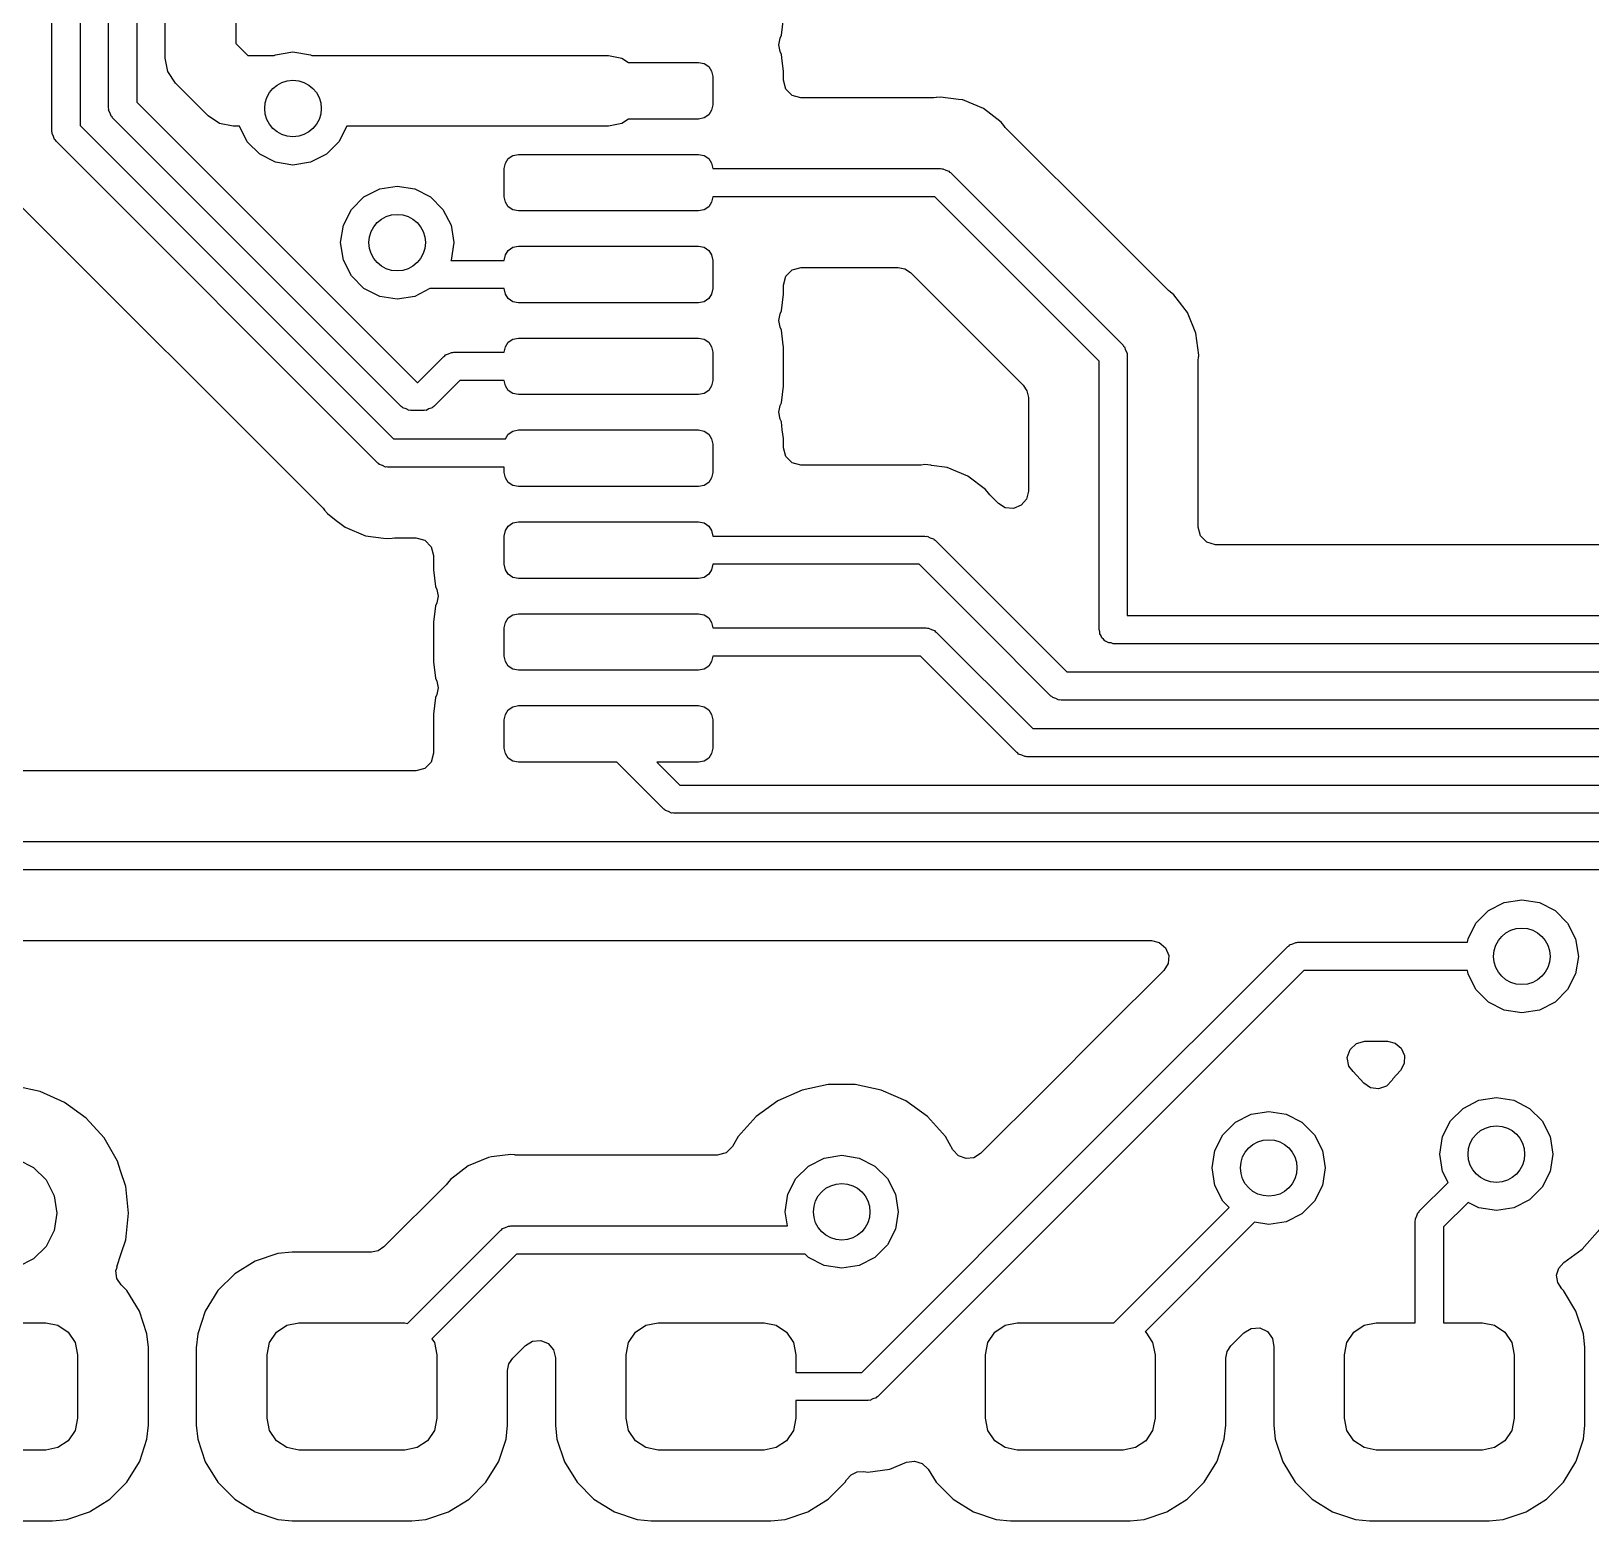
# Model space of a CAD drawing. Extents: x 41 to 271, y -133 to -23.
# Drawn here: x 154.96 to 165.99, y -73.09 to -62.55 of the extents above; entities that cross this region are included whole.
import ezdxf

# ---------------------------------------------------------------- set-up
doc = ezdxf.new("R2010")
doc.units = 0
doc.layers.add('BLACK', color=7, linetype='CONTINUOUS')

msp = doc.modelspace()

# ---------------------------------------------------------------- linework, layer by layer
at = {"layer": 'BLACK', "linetype": 'CONTINUOUS'}
for p, q in [((155.504, -63.0903), (155.504, -58.5022)), ((155.704, -58.5436), (155.704, -63.0489)), ((155.904, -62.738), (155.904, -58.73)), ((156.404, -58.858), (156.404, -62.6344)), ((155.104, -63.256), (155.104, -59.7297)), ((155.304, -59.69), (155.304, -63.2146)), ((160.263, -62.5758), (160.278, -62.4584)), ((156.404, -62.6344), (156.489, -62.719)), ((160.245, -62.644), (160.254, -62.5965)), ((160.254, -62.6915), (160.245, -62.644)), ((160.254, -62.5965), (160.263, -62.5758)), ((155.923, -62.8337), (155.904, -62.738)), ((156.489, -62.719), (156.676, -62.719)), ((156.676, -62.719), (156.686, -62.7138)), ((156.686, -62.7138), (156.809, -62.6942)), ((156.809, -62.6942), (156.933, -62.7138)), ((156.933, -62.7138), (156.943, -62.719)), ((156.943, -62.719), (159.04, -62.719)), ((159.04, -62.719), (159.136, -62.738)), ((159.136, -62.738), (159.183, -62.769)), ((160.263, -62.7122), (160.254, -62.6915)), ((160.269, -62.7561), (160.263, -62.7122)), ((160.278, -62.8296), (160.269, -62.7561)), ((155.977, -62.9148), (155.923, -62.8337)), ((159.183, -62.769), (159.678, -62.769)), ((159.678, -62.769), (159.716, -62.7766)), ((159.716, -62.7766), (159.749, -62.7983)), ((159.749, -62.7983), (159.77, -62.8307)), ((159.77, -62.8307), (159.778, -62.869)), ((159.778, -62.869), (159.778, -63.069)), ((160.278, -62.8945), (160.278, -62.8296)), ((156.208, -63.1458), (155.977, -62.9148)), ((160.295, -62.9565), (160.278, -62.8945)), ((160.34, -63.0019), (160.295, -62.9565)), ((155.506, -63.098), (155.504, -63.0903)), ((155.704, -63.0489), (157.687, -65.032)), ((159.778, -63.069), (159.77, -63.1073)), ((160.402, -63.0185), (160.34, -63.0019)), ((161.342, -63.0185), (160.402, -63.0185)), ((161.358, -63.0174), (161.342, -63.0185)), ((161.361, -63.017), (161.358, -63.0174)), ((161.389, -63.0133), (161.361, -63.017)), ((161.517, -63.0302), (161.389, -63.0133)), ((161.543, -63.0336), (161.517, -63.0302)), ((161.546, -63.034), (161.543, -63.0336)), ((161.692, -63.0945), (161.546, -63.034)), ((155.505, -63.106), (155.506, -63.098)), ((155.516, -63.1268), (155.505, -63.106)), ((155.523, -63.1491), (155.516, -63.1268)), ((155.53, -63.1538), (155.523, -63.1491)), ((155.533, -63.161), (155.53, -63.1538)), ((157.575, -65.2027), (155.533, -63.161)), ((156.289, -63.2), (156.208, -63.1458)), ((156.208, -63.1458), (156.208, -63.1458)), ((156.385, -63.219), (156.289, -63.2)), ((159.136, -63.2), (159.04, -63.219)), ((159.183, -63.169), (159.136, -63.2)), ((159.678, -63.169), (159.183, -63.169)), ((159.716, -63.1614), (159.678, -63.169)), ((159.749, -63.1397), (159.716, -63.1614)), ((159.77, -63.1073), (159.749, -63.1397)), ((161.817, -63.1907), (161.692, -63.0945)), ((161.837, -63.2158), (161.817, -63.1907)), ((155.106, -63.2637), (155.104, -63.256)), ((155.105, -63.2716), (155.106, -63.2637)), ((155.116, -63.2925), (155.105, -63.2716)), ((155.123, -63.3148), (155.116, -63.2925)), ((155.13, -63.3195), (155.123, -63.3148)), ((155.304, -63.2146), (157.521, -65.432)), ((156.43, -63.219), (156.385, -63.219)), ((156.486, -63.3293), (156.43, -63.219)), ((157.189, -63.219), (157.133, -63.3293)), ((159.04, -63.219), (157.189, -63.219)), ((161.847, -63.228), (161.837, -63.2158)), ((162.574, -63.955), (161.847, -63.228)), ((155.133, -63.3267), (155.13, -63.3195)), ((157.409, -65.6027), (155.133, -63.3267)), ((156.574, -63.4178), (156.486, -63.3293)), ((156.686, -63.4747), (156.574, -63.4178)), ((157.045, -63.4178), (156.933, -63.4747)), ((157.133, -63.3293), (157.045, -63.4178)), ((158.365, -63.4266), (158.403, -63.419)), ((158.403, -63.419), (159.678, -63.419)), ((159.678, -63.419), (159.716, -63.4266)), ((156.809, -63.4942), (156.686, -63.4747)), ((156.933, -63.4747), (156.809, -63.4942)), ((158.303, -63.519), (158.311, -63.4807)), ((158.303, -63.719), (158.303, -63.519)), ((158.311, -63.4807), (158.332, -63.4483)), ((158.332, -63.4483), (158.365, -63.4266)), ((159.716, -63.4266), (159.749, -63.4483)), ((159.749, -63.4483), (159.77, -63.4807)), ((159.77, -63.4807), (159.778, -63.519)), ((159.778, -63.519), (161.389, -63.519)), ((161.389, -63.519), (161.397, -63.5215)), ((161.397, -63.5215), (161.405, -63.5202)), ((161.405, -63.5202), (161.426, -63.5309)), ((161.426, -63.5309), (161.448, -63.5381)), ((157.423, -63.6631), (157.546, -63.6435)), ((157.546, -63.6435), (157.67, -63.6631)), ((161.448, -63.5381), (161.453, -63.5446)), ((161.453, -63.5446), (161.46, -63.5483)), ((161.46, -63.5483), (162.231, -64.3193)), ((154.813, -63.7142), (157.022, -65.923)), ((157.223, -63.8084), (157.311, -63.7199)), ((157.311, -63.7199), (157.423, -63.6631)), ((157.67, -63.6631), (157.782, -63.7199)), ((157.782, -63.7199), (157.87, -63.8084)), ((158.311, -63.7573), (158.303, -63.719)), ((159.778, -63.719), (159.77, -63.7573)), ((161.348, -63.719), (159.778, -63.719)), ((162.089, -64.4607), (161.348, -63.719)), ((157.166, -63.9199), (157.223, -63.8084)), ((157.87, -63.8084), (157.927, -63.9199)), ((158.332, -63.7897), (158.311, -63.7573)), ((158.365, -63.8114), (158.332, -63.7897)), ((158.403, -63.819), (158.365, -63.8114)), ((159.678, -63.819), (158.403, -63.819)), ((159.716, -63.8114), (159.678, -63.819)), ((159.749, -63.7897), (159.716, -63.8114)), ((159.77, -63.7573), (159.749, -63.7897)), ((157.146, -64.0435), (157.166, -63.9199)), ((157.927, -63.9199), (157.946, -64.0435)), ((163.001, -64.3818), (162.574, -63.955)), ((162.574, -63.955), (162.574, -63.955)), ((157.166, -64.1671), (157.146, -64.0435)), ((157.946, -64.0435), (157.927, -64.1671)), ((158.332, -64.0983), (158.365, -64.0766)), ((158.365, -64.0766), (158.403, -64.069)), ((158.403, -64.069), (159.678, -64.069)), ((159.678, -64.069), (159.716, -64.0766)), ((159.716, -64.0766), (159.749, -64.0983)), ((157.223, -64.2786), (157.166, -64.1671)), ((157.927, -64.1671), (157.926, -64.169)), ((157.926, -64.169), (158.303, -64.169)), ((158.303, -64.169), (158.311, -64.1307)), ((158.311, -64.1307), (158.332, -64.0983)), ((159.749, -64.0983), (159.77, -64.1307)), ((159.77, -64.1307), (159.778, -64.169)), ((159.778, -64.169), (159.778, -64.369)), ((157.311, -64.3671), (157.223, -64.2786)), ((160.278, -64.3435), (160.295, -64.2815)), ((160.295, -64.2815), (160.34, -64.2361)), ((160.34, -64.2361), (160.403, -64.2195)), ((160.403, -64.2195), (161.089, -64.2195)), ((161.089, -64.2195), (161.136, -64.2289)), ((161.136, -64.2289), (161.177, -64.2558)), ((161.177, -64.2558), (161.69, -64.7693)), ((157.423, -64.424), (157.311, -64.3671)), ((157.778, -64.369), (157.67, -64.424)), ((158.303, -64.369), (157.778, -64.369)), ((158.311, -64.4073), (158.303, -64.369)), ((158.332, -64.4397), (158.311, -64.4073)), ((159.77, -64.4073), (159.749, -64.4397)), ((159.778, -64.369), (159.77, -64.4073)), ((160.263, -64.5258), (160.278, -64.4084)), ((160.278, -64.4084), (160.278, -64.3435)), ((162.231, -64.3193), (162.231, -64.3193)), ((162.231, -64.3193), (162.681, -64.7693)), ((163.013, -64.3925), (163.001, -64.3818)), ((163.038, -64.4117), (163.013, -64.3925)), ((163.118, -64.5162), (163.038, -64.4117)), ((157.546, -64.4435), (157.423, -64.424)), ((157.67, -64.424), (157.546, -64.4435)), ((158.365, -64.4614), (158.332, -64.4397)), ((158.403, -64.469), (158.365, -64.4614)), ((159.678, -64.469), (158.403, -64.469)), ((159.716, -64.4614), (159.678, -64.469)), ((159.749, -64.4397), (159.716, -64.4614)), ((160.254, -64.5465), (160.263, -64.5258)), ((162.51, -64.8814), (162.089, -64.4607)), ((162.089, -64.4607), (162.089, -64.4607)), ((163.126, -64.5258), (163.118, -64.5162)), ((163.118, -64.5162), (163.118, -64.5162)), ((163.135, -64.5372), (163.126, -64.5258)), ((160.245, -64.594), (160.254, -64.5465)), ((160.254, -64.6414), (160.245, -64.594)), ((163.195, -64.6832), (163.135, -64.5372)), ((158.311, -64.7807), (158.332, -64.7483)), ((158.332, -64.7483), (158.365, -64.7266)), ((158.365, -64.7266), (158.403, -64.719)), ((158.403, -64.719), (159.678, -64.719)), ((159.678, -64.719), (159.716, -64.7266)), ((159.716, -64.7266), (159.749, -64.7483)), ((159.749, -64.7483), (159.77, -64.7807)), ((160.263, -64.6622), (160.254, -64.6414)), ((160.263, -64.6631), (160.263, -64.6622)), ((160.277, -64.7693), (160.263, -64.6631)), ((163.216, -64.84), (163.195, -64.6832)), ((157.693, -65.032), (157.876, -64.8483)), ((157.876, -64.8483), (157.883, -64.8446)), ((157.883, -64.8446), (157.888, -64.8381)), ((157.888, -64.8381), (157.91, -64.8309)), ((157.91, -64.8309), (157.931, -64.8202)), ((157.931, -64.8202), (157.939, -64.8215)), ((157.939, -64.8215), (157.947, -64.819)), ((157.947, -64.819), (158.303, -64.819)), ((158.303, -64.819), (158.311, -64.7807)), ((159.77, -64.7807), (159.778, -64.819)), ((159.778, -64.819), (159.778, -65.019)), ((160.278, -64.7796), (160.277, -64.7693)), ((160.278, -65.0584), (160.278, -64.7796)), ((161.69, -64.7693), (161.69, -64.7693)), ((161.69, -64.7693), (161.973, -65.0524)), ((162.681, -64.7693), (162.684, -64.7765)), ((162.684, -64.7765), (162.691, -64.7812)), ((162.691, -64.7812), (162.698, -64.8035)), ((162.698, -64.8035), (162.709, -64.8244)), ((162.709, -64.8244), (162.708, -64.8323)), ((162.708, -64.8323), (162.71, -64.84)), ((162.71, -64.84), (162.71, -66.6808)), ((163.213, -64.8619), (163.216, -64.84)), ((162.51, -66.7808), (162.51, -64.8814)), ((163.21, -64.8875), (163.212, -64.8713)), ((163.21, -66.0563), (163.21, -64.8875)), ((163.212, -64.8713), (163.213, -64.8619)), ((157.687, -65.032), (157.693, -65.032)), ((157.988, -65.019), (157.805, -65.2027)), ((158.303, -65.019), (157.988, -65.019)), ((158.311, -65.0573), (158.303, -65.019)), ((158.332, -65.0897), (158.311, -65.0573)), ((159.77, -65.0573), (159.749, -65.0897)), ((159.778, -65.019), (159.77, -65.0573)), ((160.263, -65.1758), (160.278, -65.0584)), ((161.973, -65.0524), (162, -65.0926)), ((158.365, -65.1114), (158.332, -65.0897)), ((158.403, -65.119), (158.365, -65.1114)), ((159.678, -65.119), (158.403, -65.119)), ((159.716, -65.1114), (159.678, -65.119)), ((159.749, -65.0897), (159.716, -65.1114)), ((160.254, -65.1965), (160.263, -65.1758)), ((162, -65.0926), (162.01, -65.1401)), ((162.01, -65.1401), (162.01, -65.8009)), ((157.582, -65.2064), (157.575, -65.2027)), ((157.587, -65.2129), (157.582, -65.2064)), ((157.609, -65.2201), (157.587, -65.2129)), ((157.63, -65.2308), (157.609, -65.2201)), ((157.638, -65.2295), (157.63, -65.2308)), ((157.646, -65.232), (157.638, -65.2295)), ((157.734, -65.232), (157.646, -65.232)), ((157.742, -65.2295), (157.734, -65.232)), ((157.75, -65.2308), (157.742, -65.2295)), ((157.771, -65.2201), (157.75, -65.2308)), ((157.793, -65.2129), (157.771, -65.2201)), ((157.798, -65.2064), (157.793, -65.2129)), ((157.805, -65.2027), (157.798, -65.2064)), ((160.245, -65.244), (160.254, -65.1965)), ((160.254, -65.2915), (160.245, -65.244)), ((160.263, -65.3122), (160.254, -65.2915)), ((158.311, -65.4307), (158.332, -65.3983)), ((158.332, -65.3983), (158.365, -65.3766)), ((158.365, -65.3766), (158.403, -65.369)), ((158.403, -65.369), (159.678, -65.369)), ((159.678, -65.369), (159.716, -65.3766)), ((159.716, -65.3766), (159.749, -65.3983)), ((159.749, -65.3983), (159.77, -65.4307)), ((160.27, -65.367), (160.263, -65.3122)), ((160.278, -65.4296), (160.27, -65.367)), ((157.521, -65.432), (158.31, -65.432)), ((158.31, -65.432), (158.311, -65.4307)), ((159.77, -65.4307), (159.778, -65.469)), ((159.778, -65.469), (159.778, -65.669)), ((160.278, -65.4945), (160.278, -65.4296)), ((160.295, -65.5565), (160.278, -65.4945)), ((157.416, -65.6064), (157.409, -65.6027)), ((157.421, -65.6129), (157.416, -65.6064)), ((157.443, -65.6201), (157.421, -65.6129)), ((157.464, -65.6308), (157.443, -65.6201)), ((157.472, -65.6295), (157.464, -65.6308)), ((157.48, -65.632), (157.472, -65.6295)), ((160.34, -65.6019), (160.295, -65.5565)), ((160.402, -65.6185), (160.34, -65.6019)), ((161.232, -65.6185), (160.402, -65.6185)), ((161.248, -65.6174), (161.232, -65.6185)), ((161.251, -65.617), (161.248, -65.6174)), ((161.279, -65.6133), (161.251, -65.617)), ((161.32, -65.6188), (161.279, -65.6133)), ((161.326, -65.6195), (161.32, -65.6188)), ((161.436, -65.634), (161.326, -65.6195)), ((158.303, -65.632), (157.48, -65.632)), ((158.303, -65.669), (158.303, -65.632)), ((158.311, -65.7073), (158.303, -65.669)), ((158.332, -65.7397), (158.311, -65.7073)), ((158.365, -65.7614), (158.332, -65.7397)), ((159.749, -65.7397), (159.716, -65.7614)), ((159.77, -65.7073), (159.749, -65.7397)), ((159.778, -65.669), (159.77, -65.7073)), ((161.582, -65.6945), (161.436, -65.634)), ((161.707, -65.7907), (161.582, -65.6945)), ((158.403, -65.769), (158.365, -65.7614)), ((159.678, -65.769), (158.403, -65.769)), ((159.716, -65.7614), (159.678, -65.769)), ((161.727, -65.8158), (161.707, -65.7907)), ((161.737, -65.828), (161.727, -65.8158)), ((161.798, -65.8886), (161.737, -65.828)), ((162.01, -65.8009), (161.996, -65.8572)), ((157.022, -65.923), (157.032, -65.9352)), ((157.032, -65.9352), (157.052, -65.9603)), ((157.052, -65.9603), (157.127, -66.018)), ((161.847, -65.9188), (161.798, -65.8886)), ((161.905, -65.9234), (161.847, -65.9188)), ((161.958, -65.9012), (161.905, -65.9234)), ((161.996, -65.8572), (161.958, -65.9012)), ((157.127, -66.018), (157.127, -66.018)), ((157.127, -66.018), (157.131, -66.0215)), ((157.131, -66.0215), (157.177, -66.0565)), ((157.177, -66.0565), (157.323, -66.117)), ((158.311, -66.0807), (158.332, -66.0483)), ((158.332, -66.0483), (158.365, -66.0266)), ((158.365, -66.0266), (158.403, -66.019)), ((158.403, -66.019), (159.678, -66.019)), ((159.678, -66.019), (159.716, -66.0266)), ((159.716, -66.0266), (159.749, -66.0483)), ((159.749, -66.0483), (159.77, -66.0807)), ((163.227, -66.1183), (163.21, -66.0563)), ((157.323, -66.117), (157.449, -66.1336)), ((157.449, -66.1336), (157.48, -66.1377)), ((157.48, -66.1377), (157.511, -66.1336)), ((157.48, -66.1377), (157.48, -66.1377)), ((157.48, -66.1377), (157.48, -66.1377)), ((157.511, -66.1336), (157.527, -66.1325)), ((157.527, -66.1325), (157.679, -66.1325)), ((157.679, -66.1325), (157.741, -66.1491)), ((157.741, -66.1491), (157.786, -66.1945)), ((158.303, -66.119), (158.311, -66.0807)), ((158.303, -66.319), (158.303, -66.119)), ((159.77, -66.0807), (159.778, -66.119)), ((159.778, -66.119), (161.279, -66.119)), ((161.279, -66.119), (161.287, -66.1215)), ((161.287, -66.1215), (161.295, -66.1202)), ((161.295, -66.1202), (161.316, -66.1309)), ((161.316, -66.1309), (161.338, -66.1381)), ((161.338, -66.1381), (161.343, -66.1446)), ((161.343, -66.1446), (161.35, -66.1483)), ((161.35, -66.1483), (161.801, -66.5993)), ((163.272, -66.1637), (163.227, -66.1183)), ((163.334, -66.1803), (163.272, -66.1637)), ((171.726, -66.1803), (163.334, -66.1803)), ((157.786, -66.1945), (157.803, -66.2565)), ((157.803, -66.2565), (157.803, -66.3584)), ((157.803, -66.3584), (157.818, -66.4758)), ((158.311, -66.3573), (158.303, -66.319)), ((158.332, -66.3897), (158.311, -66.3573)), ((158.365, -66.4114), (158.332, -66.3897)), ((159.749, -66.3897), (159.716, -66.4114)), ((159.77, -66.3573), (159.749, -66.3897)), ((159.778, -66.319), (159.77, -66.3573)), ((161.238, -66.319), (159.778, -66.319)), ((161.659, -66.7407), (161.238, -66.319)), ((157.818, -66.4758), (157.827, -66.4965)), ((157.827, -66.4965), (157.836, -66.544)), ((158.403, -66.419), (158.365, -66.4114)), ((159.678, -66.419), (158.403, -66.419)), ((159.716, -66.4114), (159.678, -66.419)), ((157.818, -66.6122), (157.802, -66.7296)), ((157.827, -66.5914), (157.818, -66.6122)), ((157.836, -66.544), (157.827, -66.5914)), ((161.801, -66.5993), (161.801, -66.5993)), ((161.801, -66.5993), (162.282, -67.0808)), ((157.802, -66.7296), (157.802, -67.0084)), ((158.303, -66.769), (158.311, -66.7307)), ((158.311, -66.7307), (158.332, -66.6983)), ((158.332, -66.6983), (158.365, -66.6766)), ((158.365, -66.6766), (158.403, -66.669)), ((158.403, -66.669), (159.678, -66.669)), ((159.678, -66.669), (159.716, -66.6766)), ((159.716, -66.6766), (159.749, -66.6983)), ((159.749, -66.6983), (159.77, -66.7307)), ((159.77, -66.7307), (159.778, -66.769)), ((162.71, -66.6808), (171.985, -66.6808)), ((158.303, -66.969), (158.303, -66.769)), ((159.778, -66.769), (161.288, -66.769)), ((161.288, -66.769), (161.296, -66.7715)), ((161.296, -66.7715), (161.304, -66.7702)), ((161.304, -66.7702), (161.325, -66.7809)), ((161.325, -66.7809), (161.347, -66.7881)), ((161.347, -66.7881), (161.352, -66.7946)), ((161.352, -66.7946), (161.359, -66.7983)), ((161.359, -66.7983), (162.041, -67.4808)), ((162.17, -67.2515), (161.659, -66.7407)), ((161.659, -66.7407), (161.659, -66.7407)), ((162.515, -66.7958), (162.51, -66.7808)), ((162.515, -66.8117), (162.515, -66.7958)), ((162.524, -66.8245), (162.515, -66.8117)), ((162.529, -66.8396), (162.524, -66.8245)), ((162.542, -66.8489), (162.529, -66.8396)), ((162.551, -66.8617), (162.542, -66.8489)), ((162.566, -66.8666), (162.551, -66.8617)), ((162.579, -66.8759), (162.566, -66.8666)), ((162.595, -66.8759), (162.579, -66.8759)), ((162.61, -66.8808), (162.595, -66.8759)), ((172.026, -66.8808), (162.61, -66.8808)), ((157.802, -67.0084), (157.818, -67.1258)), ((158.311, -67.0073), (158.303, -66.969)), ((158.332, -67.0397), (158.311, -67.0073)), ((158.365, -67.0614), (158.332, -67.0397)), ((158.403, -67.069), (158.365, -67.0614)), ((159.716, -67.0614), (159.678, -67.069)), ((159.749, -67.0397), (159.716, -67.0614)), ((159.77, -67.0073), (159.749, -67.0397)), ((159.778, -66.969), (159.77, -67.0073)), ((161.247, -66.969), (159.778, -66.969)), ((161.929, -67.6515), (161.247, -66.969)), ((157.818, -67.1258), (157.827, -67.1465)), ((157.827, -67.1465), (157.836, -67.194)), ((159.678, -67.069), (158.403, -67.069)), ((162.282, -67.0808), (167.08, -67.0808)), ((157.818, -67.2622), (157.802, -67.3796)), ((157.827, -67.2415), (157.818, -67.2622)), ((157.836, -67.194), (157.827, -67.2415)), ((162.177, -67.2552), (162.17, -67.2515)), ((162.182, -67.2617), (162.177, -67.2552)), ((162.204, -67.2689), (162.182, -67.2617)), ((162.225, -67.2796), (162.204, -67.2689)), ((162.233, -67.2783), (162.225, -67.2796)), ((162.241, -67.2808), (162.233, -67.2783)), ((167.08, -67.2808), (162.241, -67.2808)), ((157.802, -67.3796), (157.803, -67.6563)), ((158.303, -67.419), (158.311, -67.3807)), ((158.311, -67.3807), (158.332, -67.3483)), ((158.332, -67.3483), (158.365, -67.3266)), ((158.365, -67.3266), (158.403, -67.319)), ((158.403, -67.319), (159.678, -67.319)), ((159.678, -67.319), (159.716, -67.3266)), ((159.716, -67.3266), (159.749, -67.3483)), ((159.749, -67.3483), (159.77, -67.3807)), ((159.77, -67.3807), (159.778, -67.419)), ((158.303, -67.619), (158.303, -67.419)), ((159.778, -67.419), (159.778, -67.619)), ((162.041, -67.4808), (169.59, -67.4808)), ((157.786, -67.7183), (157.741, -67.7637)), ((157.803, -67.6563), (157.786, -67.7183)), ((158.311, -67.6573), (158.303, -67.619)), ((158.332, -67.6897), (158.311, -67.6573)), ((158.365, -67.7114), (158.332, -67.6897)), ((158.403, -67.719), (158.365, -67.7114)), ((159.099, -67.719), (158.403, -67.719)), ((159.432, -68.0515), (159.099, -67.719)), ((159.678, -67.719), (159.382, -67.719)), ((159.382, -67.719), (159.544, -67.8808)), ((159.716, -67.7114), (159.678, -67.719)), ((159.749, -67.6897), (159.716, -67.7114)), ((159.77, -67.6573), (159.749, -67.6897)), ((159.778, -67.619), (159.77, -67.6573)), ((161.936, -67.6552), (161.929, -67.6515)), ((161.941, -67.6617), (161.936, -67.6552)), ((161.963, -67.6689), (161.941, -67.6617)), ((161.984, -67.6796), (161.963, -67.6689)), ((161.992, -67.6783), (161.984, -67.6796)), ((162, -67.6808), (161.992, -67.6783)), ((169.59, -67.6808), (162, -67.6808)), ((157.679, -67.7803), (154.677, -67.7803)), ((157.741, -67.7637), (157.679, -67.7803)), ((159.544, -67.8808), (163.3, -67.8808)), ((163.3, -67.8808), (172.482, -67.8808)), ((159.439, -68.0552), (159.432, -68.0515)), ((159.444, -68.0617), (159.439, -68.0552)), ((159.466, -68.0689), (159.444, -68.0617)), ((159.487, -68.0796), (159.466, -68.0689)), ((159.495, -68.0783), (159.487, -68.0796)), ((159.502, -68.0808), (159.495, -68.0783)), ((163.3, -68.0808), (159.502, -68.0808)), ((172.524, -68.0808), (163.3, -68.0808)), ((149.531, -68.2808), (172.648, -68.2808)), ((172.689, -68.4808), (149.289, -68.4808)), ((165.265, -68.7692), (165.376, -68.7124)), ((165.376, -68.7124), (165.5, -68.6928)), ((165.5, -68.6928), (165.624, -68.7124)), ((165.624, -68.7124), (165.735, -68.7692)), ((165.176, -68.8577), (165.265, -68.7692)), ((165.735, -68.7692), (165.824, -68.8577)), ((165.12, -68.9692), (165.176, -68.8577)), ((165.824, -68.8577), (165.88, -68.9692)), ((149.337, -68.9813), (162.88, -68.9813)), ((162.479, -70.3893), (163.846, -69.0221)), ((162.88, -68.9813), (162.936, -68.9948)), ((162.936, -68.9948), (162.98, -69.0324)), ((162.98, -69.0324), (163.003, -69.0859)), ((163.846, -69.0221), (163.854, -69.0184)), ((163.854, -69.0184), (163.858, -69.0119)), ((163.858, -69.0119), (163.881, -69.0047)), ((163.881, -69.0047), (163.902, -68.994)), ((163.902, -68.994), (163.91, -68.9953)), ((163.91, -68.9953), (163.917, -68.9928)), ((163.917, -68.9928), (165.116, -68.9928)), ((165.116, -68.9928), (165.12, -68.9692)), ((165.88, -68.9692), (165.9, -69.0928)), ((162.998, -69.1436), (162.968, -69.193)), ((163.003, -69.0859), (162.998, -69.1436)), ((165.9, -69.0928), (165.88, -69.2164)), ((162.968, -69.193), (162.549, -69.6116)), ((163.959, -69.1928), (162.621, -70.5307)), ((165.116, -69.1928), (163.959, -69.1928)), ((165.12, -69.2164), (165.116, -69.1928)), ((165.176, -69.3279), (165.12, -69.2164)), ((165.88, -69.2164), (165.824, -69.3279)), ((165.265, -69.4164), (165.176, -69.3279)), ((165.824, -69.3279), (165.735, -69.4164)), ((165.376, -69.4732), (165.265, -69.4164)), ((165.5, -69.4928), (165.376, -69.4732)), ((165.624, -69.4732), (165.5, -69.4928)), ((165.735, -69.4164), (165.624, -69.4732)), ((162.549, -69.6116), (162.136, -70.025)), ((164.285, -69.7509), (164.33, -69.7087)), ((164.33, -69.7087), (164.389, -69.6933)), ((164.389, -69.6933), (164.549, -69.6933)), ((164.549, -69.6933), (164.604, -69.7062)), ((164.604, -69.7062), (164.647, -69.7423)), ((164.266, -69.8095), (164.285, -69.7509)), ((164.277, -69.8701), (164.266, -69.8095)), ((164.647, -69.7423), (164.671, -69.7941)), ((164.671, -69.7941), (164.668, -69.8507)), ((164.308, -69.9069), (164.277, -69.8701)), ((164.307, -69.9074), (164.308, -69.9069)), ((164.382, -69.9907), (164.307, -69.9074)), ((164.641, -69.9003), (164.587, -69.9596)), ((164.668, -69.8507), (164.641, -69.9003)), ((155.02, -70.0489), (154.835, -70.0095)), ((160.41, -70.0389), (160.237, -70.1158)), ((160.595, -69.9995), (160.41, -70.0389)), ((160.785, -69.9995), (160.595, -69.9995)), ((160.595, -69.9995), (160.595, -69.9995)), ((160.97, -70.0389), (160.785, -69.9995)), ((160.785, -69.9995), (160.785, -69.9995)), ((161.143, -70.1158), (160.97, -70.0389)), ((162.136, -70.025), (161.672, -70.4884)), ((162.136, -70.025), (162.136, -70.025)), ((164.43, -70.0235), (164.382, -69.9907)), ((164.487, -70.031), (164.43, -70.0235)), ((164.542, -70.0117), (164.487, -70.031)), ((164.582, -69.9697), (164.542, -70.0117)), ((164.587, -69.9596), (164.582, -69.9697)), ((155.193, -70.1258), (155.02, -70.0489)), ((155.346, -70.2371), (155.193, -70.1258)), ((160.237, -70.1158), (160.084, -70.2271)), ((161.296, -70.2271), (161.143, -70.1158)), ((165.085, -70.1682), (165.196, -70.1114)), ((165.196, -70.1114), (165.32, -70.0918)), ((165.32, -70.0918), (165.444, -70.1114)), ((165.444, -70.1114), (165.555, -70.1682)), ((155.473, -70.3778), (155.346, -70.2371)), ((160.084, -70.2271), (159.957, -70.3678)), ((161.423, -70.3678), (161.296, -70.2271)), ((163.475, -70.2664), (163.586, -70.2096)), ((163.586, -70.2096), (163.71, -70.19)), ((163.71, -70.19), (163.834, -70.2096)), ((163.834, -70.2096), (163.945, -70.2664)), ((164.94, -70.3682), (164.996, -70.2567)), ((164.996, -70.2567), (165.085, -70.1682)), ((165.555, -70.1682), (165.644, -70.2567)), ((165.644, -70.2567), (165.7, -70.3682)), ((159.957, -70.3678), (159.917, -70.4375)), ((161.477, -70.4627), (161.423, -70.3678)), ((163.33, -70.4664), (163.386, -70.3549)), ((163.386, -70.3549), (163.475, -70.2664)), ((163.945, -70.2664), (164.034, -70.3549)), ((164.034, -70.3549), (164.09, -70.4664)), ((164.92, -70.4918), (164.94, -70.3682)), ((165.7, -70.3682), (165.72, -70.4918)), ((155.567, -70.5417), (155.473, -70.3778)), ((159.872, -70.4829), (159.81, -70.4995)), ((159.917, -70.4375), (159.872, -70.4829)), ((160.833, -72.036), (162.479, -70.3893)), ((161.516, -70.5038), (161.477, -70.4627)), ((163.31, -70.59), (163.33, -70.4664)), ((164.09, -70.4664), (164.11, -70.59)), ((154.864, -70.5296), (154.975, -70.5864)), ((154.975, -70.5864), (155.064, -70.6749)), ((155.589, -70.6097), (155.567, -70.5417)), ((158.047, -70.5755), (157.922, -70.6717)), ((158.193, -70.515), (158.047, -70.5755)), ((158.212, -70.5125), (158.193, -70.515)), ((158.231, -70.51), (158.212, -70.5125)), ((158.35, -70.4943), (158.231, -70.51)), ((158.377, -70.4979), (158.35, -70.4943)), ((158.381, -70.4984), (158.377, -70.4979)), ((158.397, -70.4995), (158.381, -70.4984)), ((159.81, -70.4995), (158.397, -70.4995)), ((160.366, -70.6649), (160.455, -70.5764)), ((160.455, -70.5764), (160.566, -70.5196)), ((160.566, -70.5196), (160.69, -70.5)), ((160.69, -70.5), (160.814, -70.5196)), ((160.814, -70.5196), (160.925, -70.5764)), ((160.925, -70.5764), (161.014, -70.6649)), ((162.621, -70.5307), (160.945, -72.2067)), ((161.569, -70.5236), (161.516, -70.5038)), ((161.625, -70.5181), (161.569, -70.5236)), ((161.672, -70.4884), (161.625, -70.5181)), ((162.621, -70.5307), (162.621, -70.5307)), ((163.33, -70.7136), (163.31, -70.59)), ((164.11, -70.59), (164.09, -70.7136)), ((164.94, -70.6154), (164.92, -70.4918)), ((165.72, -70.4918), (165.7, -70.6154)), ((155.064, -70.6749), (155.12, -70.7864)), ((155.626, -70.7217), (155.589, -70.6097)), ((157.902, -70.6968), (157.892, -70.709)), ((157.922, -70.6717), (157.902, -70.6968)), ((160.31, -70.7764), (160.366, -70.6649)), ((161.014, -70.6649), (161.07, -70.7764)), ((164.775, -70.8951), (164.979, -70.6919)), ((164.979, -70.6919), (164.94, -70.6154)), ((165.7, -70.6154), (165.644, -70.7269)), ((155.12, -70.7864), (155.14, -70.91)), ((155.645, -70.91), (155.626, -70.7217)), ((157.892, -70.709), (157.452, -71.1492)), ((160.29, -70.9), (160.31, -70.7764)), ((161.07, -70.7764), (161.09, -70.9)), ((163.386, -70.8251), (163.33, -70.7136)), ((164.09, -70.7136), (164.034, -70.8251)), ((165.555, -70.8154), (165.444, -70.8722)), ((165.644, -70.7269), (165.555, -70.8154)), ((155.14, -70.91), (155.12, -71.0336)), ((155.626, -71.0983), (155.645, -70.91)), ((160.306, -71), (160.29, -70.9)), ((161.09, -70.9), (161.07, -71.0236)), ((162.615, -71.686), (163.431, -70.8696)), ((163.431, -70.8696), (163.386, -70.8251)), ((163.945, -70.9136), (163.834, -70.9704)), ((164.034, -70.8251), (163.945, -70.9136)), ((164.758, -70.9293), (164.765, -70.907)), ((164.765, -70.907), (164.772, -70.9023)), ((164.772, -70.9023), (164.775, -70.8951)), ((165.12, -70.8333), (164.946, -71.0072)), ((165.196, -70.8722), (165.12, -70.8333)), ((165.32, -70.8918), (165.196, -70.8722)), ((165.444, -70.8722), (165.32, -70.8918)), ((155.12, -71.0336), (155.064, -71.1451)), ((157.619, -71.6896), (158.279, -71.0293)), ((158.279, -71.0293), (158.286, -71.0256)), ((158.286, -71.0256), (158.291, -71.0191)), ((158.291, -71.0191), (158.313, -71.0119)), ((158.313, -71.0119), (158.334, -71.0012)), ((158.334, -71.0012), (158.342, -71.0025)), ((158.342, -71.0025), (158.35, -71)), ((158.35, -71), (160.306, -71)), ((161.07, -71.0236), (161.014, -71.1351)), ((163.609, -70.9741), (162.835, -71.7485)), ((163.71, -70.99), (163.609, -70.9741)), ((163.834, -70.9704), (163.71, -70.99)), ((164.746, -70.9658), (164.748, -70.9581)), ((164.746, -71.686), (164.746, -70.9658)), ((164.747, -70.9502), (164.758, -70.9293)), ((164.748, -70.9581), (164.747, -70.9502)), ((164.946, -71.0072), (164.946, -71.686)), ((165.926, -71.1647), (166.053, -71.024)), ((155.064, -71.1451), (154.975, -71.2336)), ((155.594, -71.1957), (155.626, -71.0983)), ((161.014, -71.1351), (160.925, -71.2236)), ((154.975, -71.2336), (154.864, -71.2904)), ((155.563, -71.2907), (155.594, -71.1957)), ((156.542, -71.249), (156.398, -71.338)), ((156.703, -71.1957), (156.542, -71.249)), ((156.803, -71.1855), (156.703, -71.1957)), ((157.364, -71.1855), (156.803, -71.1855)), ((157.411, -71.1761), (157.364, -71.1855)), ((157.452, -71.1492), (157.411, -71.1761)), ((158.391, -71.2), (157.792, -71.7995)), ((160.431, -71.2), (158.391, -71.2)), ((160.455, -71.2236), (160.431, -71.2)), ((160.566, -71.2804), (160.455, -71.2236)), ((160.925, -71.2236), (160.814, -71.2804)), ((165.797, -71.2583), (165.926, -71.1647)), ((155.557, -71.3186), (155.566, -71.2916)), ((155.564, -71.3718), (155.557, -71.3186)), ((155.566, -71.2916), (155.563, -71.2907)), ((156.398, -71.338), (156.278, -71.458)), ((160.69, -71.3), (160.566, -71.2804)), ((160.814, -71.2804), (160.69, -71.3)), ((165.746, -71.3489), (165.762, -71.298)), ((165.754, -71.4015), (165.746, -71.3489)), ((165.762, -71.298), (165.797, -71.2583)), ((155.593, -71.4171), (155.564, -71.3718)), ((155.634, -71.458), (155.593, -71.4171)), ((155.723, -71.6023), (155.634, -71.458)), ((156.278, -71.458), (156.189, -71.6023)), ((165.782, -71.4463), (165.754, -71.4015)), ((165.794, -71.458), (165.782, -71.4463)), ((165.883, -71.6023), (165.794, -71.458)), ((154.84, -71.686), (155.061, -71.686)), ((155.061, -71.686), (155.147, -71.7031)), ((155.776, -71.7633), (155.723, -71.6023)), ((156.189, -71.6023), (156.136, -71.7633)), ((156.765, -71.7031), (156.851, -71.686)), ((156.851, -71.686), (157.601, -71.686)), ((157.601, -71.686), (157.619, -71.6896)), ((159.305, -71.7031), (159.391, -71.686)), ((159.391, -71.686), (160.141, -71.686)), ((160.141, -71.686), (160.227, -71.7031)), ((161.845, -71.7031), (161.931, -71.686)), ((161.931, -71.686), (162.615, -71.686)), ((164.385, -71.7031), (164.471, -71.686)), ((164.471, -71.686), (164.746, -71.686)), ((164.946, -71.686), (165.221, -71.686)), ((165.221, -71.686), (165.307, -71.7031)), ((165.936, -71.7633), (165.883, -71.6023)), ((155.147, -71.7031), (155.22, -71.7519)), ((155.22, -71.7519), (155.269, -71.8249)), ((155.786, -71.861), (155.776, -71.7633)), ((156.136, -71.7633), (156.125, -71.8627)), ((156.643, -71.8249), (156.692, -71.7519)), ((156.692, -71.7519), (156.765, -71.7031)), ((157.792, -71.7995), (157.809, -71.8249)), ((159.183, -71.8249), (159.232, -71.7519)), ((159.232, -71.7519), (159.305, -71.7031)), ((160.227, -71.7031), (160.3, -71.7519)), ((160.3, -71.7519), (160.349, -71.8249)), ((161.723, -71.8249), (161.772, -71.7519)), ((161.772, -71.7519), (161.845, -71.7031)), ((162.835, -71.7485), (162.84, -71.7519)), ((162.84, -71.7519), (162.889, -71.8249)), ((163.443, -71.8484), (163.535, -71.7561)), ((163.535, -71.7561), (163.587, -71.7251)), ((163.587, -71.7251), (163.647, -71.7222)), ((163.647, -71.7222), (163.702, -71.7481)), ((163.702, -71.7481), (163.737, -71.7967)), ((163.737, -71.7967), (163.746, -71.8564)), ((164.263, -71.8249), (164.312, -71.7519)), ((164.312, -71.7519), (164.385, -71.7031)), ((165.307, -71.7031), (165.38, -71.7519)), ((165.38, -71.7519), (165.429, -71.8249)), ((165.946, -71.861), (165.936, -71.7633)), ((155.269, -71.8249), (155.286, -71.911)), ((155.286, -71.911), (155.286, -72.361)), ((155.786, -71.8627), (155.786, -71.861)), ((155.786, -72.4093), (155.786, -71.8627)), ((156.125, -71.8627), (156.125, -72.4093)), ((156.626, -71.911), (156.643, -71.8249)), ((156.626, -72.361), (156.626, -71.911)), ((157.809, -71.8249), (157.826, -71.911)), ((157.826, -71.911), (157.826, -72.361)), ((158.363, -71.9364), (158.454, -71.8454)), ((158.454, -71.8454), (158.503, -71.8152)), ((158.503, -71.8152), (158.561, -71.8106)), ((158.561, -71.8106), (158.614, -71.8328)), ((158.614, -71.8328), (158.652, -71.8768)), ((158.652, -71.8768), (158.665, -71.9331)), ((159.166, -71.911), (159.183, -71.8249)), ((159.166, -72.361), (159.166, -71.911)), ((160.349, -71.8249), (160.366, -71.911)), ((160.366, -71.911), (160.366, -72.036)), ((161.706, -71.911), (161.723, -71.8249)), ((161.706, -72.361), (161.706, -71.911)), ((162.889, -71.8249), (162.906, -71.911)), ((162.906, -71.911), (162.906, -72.361)), ((163.406, -71.9361), (163.416, -71.8886)), ((163.416, -71.8886), (163.443, -71.8484)), ((163.746, -71.8564), (163.745, -71.8627)), ((163.745, -71.8627), (163.745, -72.4093)), ((164.246, -71.911), (164.263, -71.8249)), ((164.246, -72.361), (164.246, -71.911)), ((165.429, -71.8249), (165.446, -71.911)), ((165.446, -71.911), (165.446, -72.361)), ((165.946, -71.8627), (165.946, -71.861)), ((165.946, -72.4093), (165.946, -71.8627)), ((158.326, -72.0241), (158.336, -71.9766)), ((158.326, -72.4093), (158.326, -72.0241)), ((158.336, -71.9766), (158.363, -71.9364)), ((158.665, -71.9331), (158.665, -72.4093)), ((163.406, -72.4093), (163.406, -71.9361)), ((160.366, -72.036), (160.833, -72.036)), ((160.874, -72.236), (160.366, -72.236)), ((160.366, -72.236), (160.366, -72.361)), ((160.882, -72.2335), (160.874, -72.236)), ((160.89, -72.2348), (160.882, -72.2335)), ((160.911, -72.2241), (160.89, -72.2348)), ((160.933, -72.2169), (160.911, -72.2241)), ((160.938, -72.2104), (160.933, -72.2169)), ((160.945, -72.2067), (160.938, -72.2104)), ((155.269, -72.4471), (155.22, -72.5201)), ((155.286, -72.361), (155.269, -72.4471)), ((155.776, -72.5087), (155.786, -72.4093)), ((156.125, -72.4093), (156.136, -72.5087)), ((156.643, -72.4471), (156.626, -72.361)), ((156.692, -72.5201), (156.643, -72.4471)), ((157.809, -72.4471), (157.76, -72.5201)), ((157.826, -72.361), (157.809, -72.4471)), ((158.316, -72.5087), (158.326, -72.4093)), ((158.665, -72.4093), (158.676, -72.5087)), ((159.183, -72.4471), (159.166, -72.361)), ((159.232, -72.5201), (159.183, -72.4471)), ((160.349, -72.4471), (160.3, -72.5201)), ((160.366, -72.361), (160.349, -72.4471)), ((161.723, -72.4471), (161.706, -72.361)), ((161.772, -72.5201), (161.723, -72.4471)), ((162.889, -72.4471), (162.84, -72.5201)), ((162.906, -72.361), (162.889, -72.4471)), ((163.396, -72.5087), (163.406, -72.4093)), ((163.745, -72.4093), (163.756, -72.5087)), ((164.263, -72.4471), (164.246, -72.361)), ((164.312, -72.5201), (164.263, -72.4471)), ((165.429, -72.4471), (165.38, -72.5201)), ((165.446, -72.361), (165.429, -72.4471)), ((165.936, -72.5087), (165.946, -72.4093)), ((165.946, -72.4093), (165.946, -72.4093)), ((155.147, -72.5689), (155.061, -72.586)), ((155.22, -72.5201), (155.147, -72.5689)), ((155.725, -72.6633), (155.776, -72.5087)), ((156.136, -72.5087), (156.189, -72.6697)), ((156.765, -72.5689), (156.692, -72.5201)), ((156.851, -72.586), (156.765, -72.5689)), ((157.687, -72.5689), (157.601, -72.586)), ((157.76, -72.5201), (157.687, -72.5689)), ((158.265, -72.6633), (158.316, -72.5087)), ((158.676, -72.5087), (158.729, -72.6697)), ((159.305, -72.5689), (159.232, -72.5201)), ((159.391, -72.586), (159.305, -72.5689)), ((160.227, -72.5689), (160.141, -72.586)), ((160.3, -72.5201), (160.227, -72.5689)), ((161.845, -72.5689), (161.772, -72.5201)), ((161.931, -72.586), (161.845, -72.5689)), ((162.767, -72.5689), (162.681, -72.586)), ((162.84, -72.5201), (162.767, -72.5689)), ((163.345, -72.6633), (163.396, -72.5087)), ((163.756, -72.5087), (163.809, -72.6697)), ((164.385, -72.5689), (164.312, -72.5201)), ((164.471, -72.586), (164.385, -72.5689)), ((165.307, -72.5689), (165.221, -72.586)), ((165.38, -72.5201), (165.307, -72.5689)), ((165.885, -72.6633), (165.936, -72.5087)), ((155.061, -72.586), (154.311, -72.586)), ((155.634, -72.814), (155.723, -72.6697)), ((155.723, -72.6697), (155.725, -72.6633)), ((156.189, -72.6697), (156.278, -72.814)), ((157.601, -72.586), (156.851, -72.586)), ((158.174, -72.814), (158.263, -72.6697)), ((158.263, -72.6697), (158.265, -72.6633)), ((158.729, -72.6697), (158.818, -72.814)), ((160.141, -72.586), (159.391, -72.586)), ((161.031, -72.721), (161.148, -72.6724)), ((161.148, -72.6724), (161.205, -72.6633)), ((161.205, -72.6633), (161.26, -72.6811)), ((161.26, -72.6811), (161.301, -72.7219)), ((162.681, -72.586), (161.931, -72.586)), ((163.254, -72.814), (163.343, -72.6697)), ((163.343, -72.6697), (163.345, -72.6633)), ((163.809, -72.6697), (163.898, -72.814)), ((165.221, -72.586), (164.471, -72.586)), ((165.794, -72.814), (165.883, -72.6697)), ((165.883, -72.6697), (165.885, -72.6633)), ((160.714, -72.814), (160.725, -72.796)), ((160.725, -72.796), (160.757, -72.7612)), ((160.757, -72.7612), (160.8, -72.741)), ((160.8, -72.741), (160.847, -72.7381)), ((160.847, -72.7381), (160.874, -72.7417)), ((160.874, -72.7417), (161.031, -72.721)), ((161.301, -72.7219), (161.358, -72.814)), ((155.514, -72.934), (155.634, -72.814)), ((156.278, -72.814), (156.398, -72.934)), ((158.054, -72.934), (158.174, -72.814)), ((158.818, -72.814), (158.938, -72.934)), ((160.594, -72.934), (160.714, -72.814)), ((161.358, -72.814), (161.478, -72.934)), ((163.134, -72.934), (163.254, -72.814)), ((163.898, -72.814), (164.018, -72.934)), ((165.674, -72.934), (165.794, -72.814)), ((155.37, -73.023), (155.377, -73.0185)), ((155.377, -73.0185), (155.514, -72.934)), ((156.398, -72.934), (156.542, -73.023)), ((157.91, -73.023), (157.917, -73.0185)), ((157.917, -73.0185), (158.054, -72.934)), ((158.938, -72.934), (159.082, -73.023)), ((160.45, -73.023), (160.457, -73.0185)), ((160.457, -73.0185), (160.594, -72.934)), ((161.478, -72.934), (161.622, -73.023)), ((162.99, -73.023), (162.997, -73.0185)), ((162.997, -73.0185), (163.134, -72.934)), ((164.018, -72.934), (164.162, -73.023)), ((165.53, -73.023), (165.537, -73.0185)), ((165.537, -73.0185), (165.674, -72.934)), ((154.263, -73.0865), (155.109, -73.0865)), ((155.109, -73.0865), (155.209, -73.0763)), ((155.209, -73.0763), (155.37, -73.023)), ((156.542, -73.023), (156.542, -73.023)), ((156.542, -73.023), (156.542, -73.023)), ((156.542, -73.023), (156.703, -73.0763)), ((156.703, -73.0763), (156.803, -73.0865)), ((156.803, -73.0865), (157.649, -73.0865)), ((157.649, -73.0865), (157.749, -73.0763)), ((157.749, -73.0763), (157.91, -73.023)), ((159.082, -73.023), (159.082, -73.023)), ((159.082, -73.023), (159.082, -73.023)), ((159.082, -73.023), (159.243, -73.0763)), ((159.243, -73.0763), (159.343, -73.0865)), ((159.343, -73.0865), (160.189, -73.0865)), ((160.189, -73.0865), (160.289, -73.0763)), ((160.289, -73.0763), (160.45, -73.023)), ((161.622, -73.023), (161.622, -73.023)), ((161.622, -73.023), (161.622, -73.023)), ((161.622, -73.023), (161.783, -73.0763)), ((161.783, -73.0763), (161.883, -73.0865)), ((161.883, -73.0865), (162.729, -73.0865)), ((162.729, -73.0865), (162.829, -73.0763)), ((162.829, -73.0763), (162.99, -73.023)), ((164.162, -73.023), (164.162, -73.023)), ((164.162, -73.023), (164.162, -73.023)), ((164.162, -73.023), (164.323, -73.0763)), ((164.323, -73.0763), (164.423, -73.0865)), ((164.423, -73.0865), (165.269, -73.0865)), ((165.269, -73.0865), (165.369, -73.0763)), ((165.369, -73.0763), (165.53, -73.023))]:
    msp.add_line(p, q, dxfattribs=at)
at = {"layer": 'BLACK'}
for centre in [(156.809, -63.0942), (157.546, -64.0435), (165.5, -69.0928), (165.32, -70.4918), (163.71, -70.59), (160.69, -70.9)]:
    msp.add_circle(centre, 0.2, dxfattribs=at)

doc.saveas('drawing.dxf')
